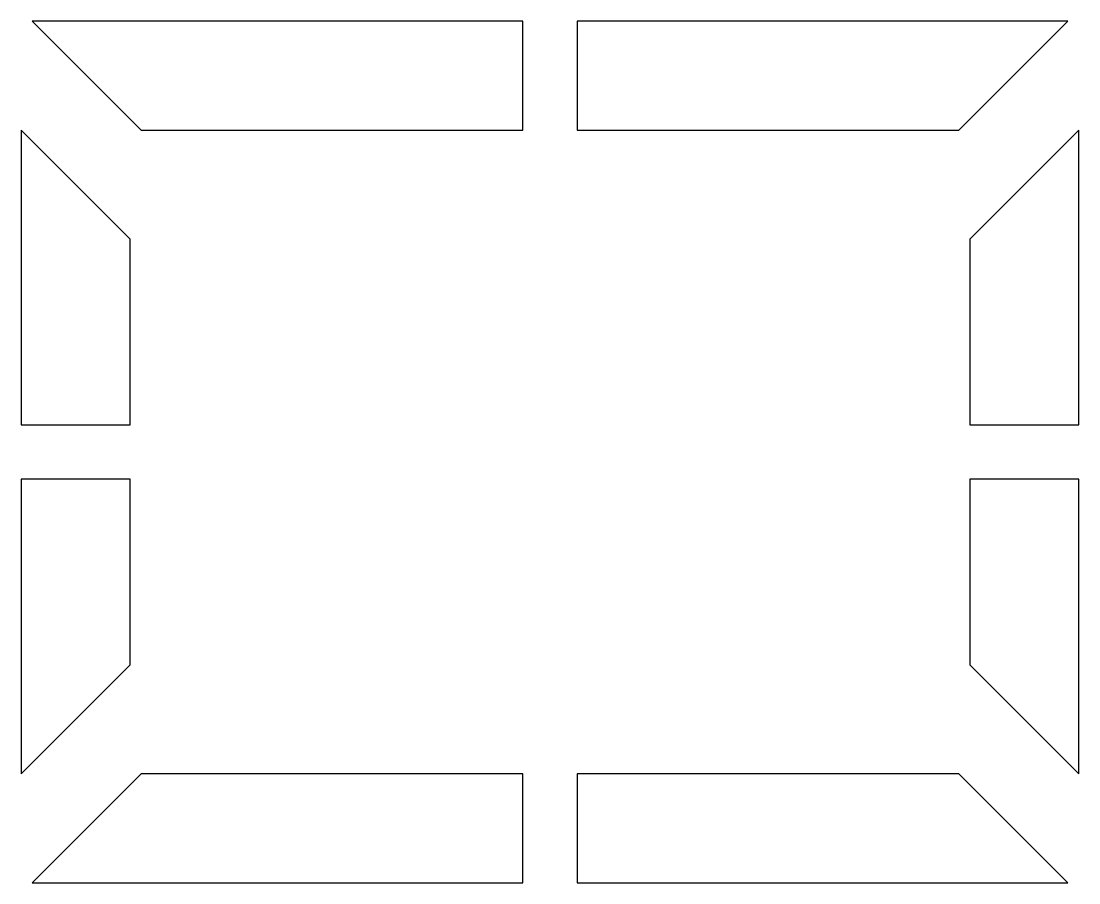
# Model space of a CAD drawing. Extents: x -48.5 to 48.5, y -39.5 to 39.5.
import ezdxf

# ---------------------------------------------------------------- set-up
doc = ezdxf.new("R2010")
doc.units = 0

msp = doc.modelspace()

# ---------------------------------------------------------------- linework, layer by layer
for p, q in [((-2.5, 39.5), (-47.5, 39.5)), ((-47.5, 39.5), (-37.5, 29.5)), ((-2.5, 29.5), (-2.5, 39.5)), ((47.5, 39.5), (2.5, 39.5)), ((2.5, 39.5), (2.5, 29.5)), ((37.5, 29.5), (47.5, 39.5)), ((-38.5, 19.5), (-48.5, 29.5)), ((-48.5, 29.5), (-48.5, 2.5)), ((-37.5, 29.5), (-2.5, 29.5)), ((2.5, 29.5), (37.5, 29.5)), ((48.5, 29.5), (38.5, 19.5)), ((48.5, 2.5), (48.5, 29.5)), ((-38.5, 2.5), (-38.5, 19.5)), ((38.5, 19.5), (38.5, 2.5)), ((-48.5, 2.5), (-38.5, 2.5)), ((38.5, 2.5), (48.5, 2.5)), ((-38.5, -2.5), (-48.5, -2.5)), ((-48.5, -2.5), (-48.5, -29.5)), ((-38.5, -19.5), (-38.5, -2.5)), ((48.5, -2.5), (38.5, -2.5)), ((38.5, -2.5), (38.5, -19.5)), ((48.5, -29.5), (48.5, -2.5)), ((-48.5, -29.5), (-38.5, -19.5)), ((38.5, -19.5), (48.5, -29.5)), ((-37.5, -29.5), (-47.5, -39.5)), ((-2.5, -29.5), (-37.5, -29.5)), ((-2.5, -39.5), (-2.5, -29.5)), ((37.5, -29.5), (2.5, -29.5)), ((2.5, -29.5), (2.5, -39.5)), ((47.5, -39.5), (37.5, -29.5)), ((-47.5, -39.5), (-2.5, -39.5)), ((2.5, -39.5), (47.5, -39.5))]:
    msp.add_line(p, q)

doc.saveas('drawing.dxf')
